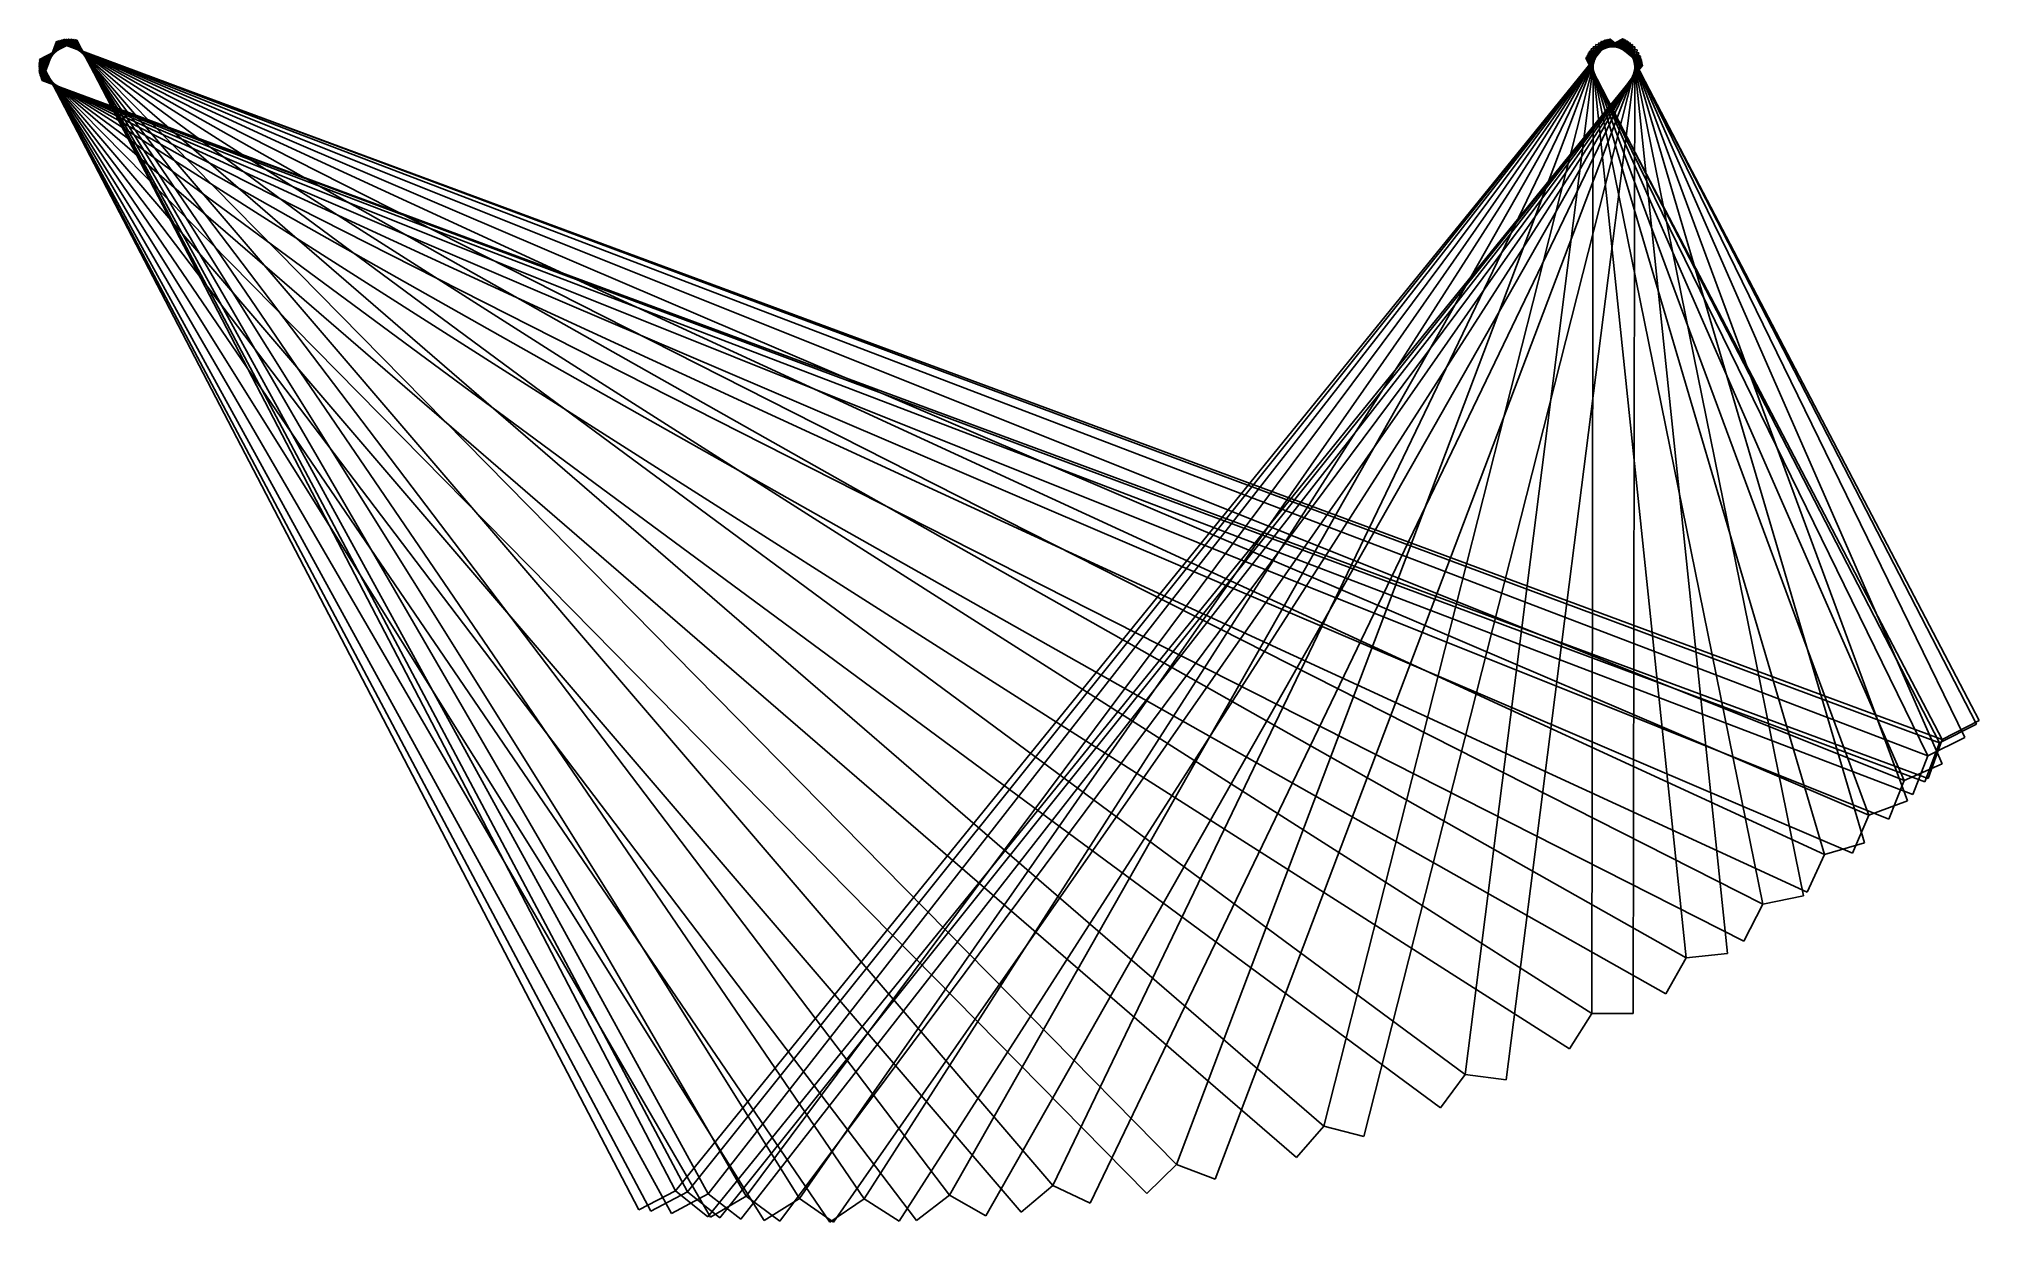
# Model space of a CAD drawing. Header units: metres. Extents: x -18 to 1151, y -695 to 17.
import ezdxf

# ---------------------------------------------------------------- set-up
doc = ezdxf.new("R2010")
doc.units = ezdxf.units.M

msp = doc.modelspace()

# ---------------------------------------------------------------- linework, layer by layer
for p, q in [((-17.9, -0.6, -1948), (-0.1, 17, -1948)), ((-17.9, -0.6, -1923), (-0.1, 17, -1923)), ((-17.9, -0.6, -1116), (-0.1, 17, -1116)), ((-17.9, -0.6, -1091), (-0.1, 17, -1091)), ((-17.9, 0.7, -1896), (1.1, 16.9, -1896)), ((-17.9, 0.7, -1871), (1.1, 16.9, -1871)), ((-17.9, 0.7, -1168), (1.1, 16.9, -1168)), ((-17.9, 0.7, -1143), (1.1, 16.9, -1143)), ((-17.8, -2, -2000), (-1.4, 16.9, -2000)), ((-17.8, -2, -1975), (-1.4, 16.9, -1975)), ((-17.8, -2, -1064), (-1.4, 16.9, -1064)), ((-17.8, -2, -1039), (-1.4, 16.9, -1039)), ((-17.8, 1.7, -1844), (2.1, 16.8, -1844)), ((-17.8, 1.7, -1819), (2.1, 16.8, -1819)), ((-17.8, 1.7, -1220), (2.1, 16.8, -1220)), ((-17.8, 1.7, -1195), (2.1, 16.8, -1195)), ((-17.7, 2.6, -1792), (2.9, 16.7, -1792)), ((-17.7, 2.6, -1767), (2.9, 16.7, -1767)), ((-17.7, 2.6, -1272), (2.9, 16.7, -1272)), ((-17.7, 2.6, -1247), (2.9, 16.7, -1247)), ((-17.6, -3.4, -1974), (-2.7, 16.8, -1974)), ((-17.6, -3.4, -1949), (-2.7, 16.8, -1949)), ((-17.6, -3.4, -1090), (-2.7, 16.8, -1090)), ((-17.6, -3.4, -1065), (-2.7, 16.8, -1065)), ((-17.6, 3.3, -1740), (3.6, 16.6, -1740)), ((-17.6, 3.3, -1715), (3.6, 16.6, -1715)), ((-17.6, 3.3, -1324), (3.6, 16.6, -1324)), ((-17.6, 3.3, -1299), (3.6, 16.6, -1299)), ((-17.5, 3.9, -1688), (4.1, 16.5, -1688)), ((-17.5, 3.9, -1663), (4.1, 16.5, -1663)), ((-17.5, 3.9, -1376), (4.1, 16.5, -1376)), ((-17.5, 3.9, -1351), (4.1, 16.5, -1351)), ((-17.4, 4.3, -1636), (4.5, 16.4, -1636)), ((-17.4, 4.3, -1611), (4.5, 16.4, -1611)), ((-17.4, 4.3, -1428), (4.5, 16.4, -1428)), ((-17.4, 4.3, -1403), (4.5, 16.4, -1403)), ((-17.4, 4.6, -1584), (4.7, 16.3, -1584)), ((-17.4, 4.6, -1559), (4.7, 16.3, -1559)), ((-17.4, 4.6, -1480), (4.7, 16.3, -1480)), ((-17.4, 4.6, -1455), (4.7, 16.3, -1455)), ((-17.3, -4.6, -1922), (-3.9, 16.5, -1922)), ((-17.3, -4.6, -1897), (-3.9, 16.5, -1897)), ((-17.3, -4.6, -1142), (-3.9, 16.5, -1142)), ((-17.3, -4.6, -1117), (-3.9, 16.5, -1117)), ((-17.3, 4.7, -1532), (4.9, 16.3, -1532)), ((-17.3, 4.7, -1507), (4.9, 16.3, -1507)), ((-17, -5.5, -1870), (-4.7, 16.3, -1870)), ((-17, -5.5, -1845), (-4.7, 16.3, -1845)), ((-17, -5.5, -1194), (-4.7, 16.3, -1194)), ((-17, -5.5, -1169), (-4.7, 16.3, -1169)), ((-16.7, -6.2, -1818), (-5.4, 16.1, -1818)), ((-16.7, -6.2, -1793), (-5.4, 16.1, -1793)), ((-16.7, -6.2, -1246), (-5.4, 16.1, -1246)), ((-16.7, -6.2, -1221), (-5.4, 16.1, -1221)), ((-16.5, -6.8, -1766), (-6, 15.9, -1766)), ((-16.5, -6.8, -1741), (-6, 15.9, -1741)), ((-16.5, -6.8, -1298), (-6, 15.9, -1298)), ((-16.5, -6.8, -1273), (-6, 15.9, -1273)), ((-16.3, -7.3, -1714), (-6.5, 15.7, -1714)), ((-16.3, -7.3, -1689), (-6.5, 15.7, -1689)), ((-16.3, -7.3, -1350), (-6.5, 15.7, -1350)), ((-16.3, -7.3, -1325), (-6.5, 15.7, -1325)), ((-16.1, -7.7, -1662), (-6.8, 15.5, -1662)), ((-16.1, -7.7, -1637), (-6.8, 15.5, -1637)), ((-16.1, -7.7, -1402), (-6.8, 15.5, -1402)), ((-16.1, -7.7, -1377), (-6.8, 15.5, -1377)), ((-16, -7.9, -1610), (-7.1, 15.4, -1610)), ((-16, -7.9, -1585), (-7.1, 15.4, -1585)), ((-16, -7.9, -1454), (-7.1, 15.4, -1454)), ((-16, -7.9, -1429), (-7.1, 15.4, -1429)), ((-15.9, -8.1, -1558), (-7.2, 15.4, -1558)), ((-15.9, -8.1, -1533), (-7.2, 15.4, -1533)), ((-15.9, -8.1, -1506), (-7.2, 15.3, -1506)), ((-15.9, -8.1, -1481), (-7.2, 15.3, -1481)), ((-7.2, 15.4, -1558), (1126.8, -406.9, -1558)), ((-7.2, 15.4, -1533), (1126.8, -406.9, -1533)), ((-7.2, 15.4, -1558), (-7.2, 15.4, -1533)), ((-7.2, 15.3, -1506), (1128.5, -404.9, -1506)), ((-7.2, 15.3, -1481), (1128.5, -404.9, -1481)), ((-7.2, 15.3, -1506), (-7.2, 15.3, -1481)), ((-7.1, 15.4, -1610), (1119.7, -414.7, -1610)), ((-7.1, 15.4, -1585), (1119.7, -414.7, -1585)), ((-7.1, 15.4, -1610), (-7.1, 15.4, -1585)), ((-7.1, 15.4, -1454), (1119.7, -414.7, -1454)), ((-7.1, 15.4, -1429), (1119.7, -414.7, -1429)), ((-7.1, 15.4, -1454), (-7.1, 15.4, -1429)), ((-6.8, 15.5, -1662), (1105.5, -429.5, -1662)), ((-6.8, 15.5, -1637), (1105.5, -429.5, -1637)), ((-6.8, 15.5, -1662), (-6.8, 15.5, -1637)), ((-6.8, 15.5, -1402), (1105.5, -429.5, -1402)), ((-6.8, 15.5, -1377), (1105.5, -429.5, -1377)), ((-6.8, 15.5, -1402), (-6.8, 15.5, -1377)), ((-6.5, 15.7, -1714), (1084.2, -450.3, -1714)), ((-6.5, 15.7, -1689), (1084.2, -450.3, -1689)), ((-6.5, 15.7, -1714), (-6.5, 15.7, -1689)), ((-6.5, 15.7, -1350), (1084.2, -450.3, -1350)), ((-6.5, 15.7, -1325), (1084.2, -450.3, -1325)), ((-6.5, 15.7, -1350), (-6.5, 15.7, -1325)), ((-6, 15.9, -1766), (1057.6, -474.1, -1766)), ((-6, 15.9, -1741), (1057.6, -474.1, -1741)), ((-6, 15.9, -1766), (-6, 15.9, -1741)), ((-6, 15.9, -1298), (1057.6, -474.1, -1298)), ((-6, 15.9, -1273), (1057.6, -474.1, -1273)), ((-6, 15.9, -1298), (-6, 15.9, -1273)), ((-5.4, 16.1, -1818), (1020.3, -504, -1818)), ((-5.4, 16.1, -1793), (1020.3, -504, -1793)), ((-5.4, 16.1, -1818), (-5.4, 16.1, -1793)), ((-5.4, 16.1, -1246), (1020.3, -504, -1246)), ((-5.4, 16.1, -1221), (1020.3, -504, -1221)), ((-5.4, 16.1, -1246), (-5.4, 16.1, -1221)), ((-4.7, 16.3, -1870), (974.2, -536.2, -1870)), ((-4.7, 16.3, -1845), (974.2, -536.2, -1845)), ((-4.7, 16.3, -1870), (-4.7, 16.3, -1845)), ((-4.7, 16.3, -1194), (974.2, -536.2, -1194)), ((-4.7, 16.3, -1169), (974.2, -536.2, -1169)), ((-4.7, 16.3, -1194), (-4.7, 16.3, -1169)), ((-3.9, 16.5, -1922), (917.4, -569.9, -1922)), ((-3.9, 16.5, -1897), (917.4, -569.9, -1897)), ((-3.9, 16.5, -1922), (-3.9, 16.5, -1897)), ((-3.9, 16.5, -1142), (917.4, -569.9, -1142)), ((-3.9, 16.5, -1117), (917.4, -569.9, -1117)), ((-3.9, 16.5, -1142), (-3.9, 16.5, -1117)), ((-2.7, 16.8, -1974), (841.1, -606.5, -1974)), ((-2.7, 16.8, -1949), (841.1, -606.5, -1949)), ((-2.7, 16.8, -1974), (-2.7, 16.8, -1949)), ((-2.7, 16.8, -1090), (841.1, -606.5, -1090)), ((-2.7, 16.8, -1065), (841.1, -606.5, -1065)), ((-2.7, 16.8, -1090), (-2.7, 16.8, -1065)), ((-1.4, 16.9, -2000), (756, -637.7, -2000)), ((-1.4, 16.9, -1975), (756, -637.7, -1975)), ((-1.4, 16.9, -2000), (-1.4, 16.9, -1975)), ((-1.4, 16.9, -1064), (756, -637.7, -1064)), ((-1.4, 16.9, -1039), (756, -637.7, -1039)), ((-1.4, 16.9, -1064), (-1.4, 16.9, -1039)), ((-0.1, 17, -1948), (667.3, -660.7, -1948)), ((-0.1, 17, -1923), (667.3, -660.7, -1923)), ((-0.1, 17, -1948), (-0.1, 17, -1923)), ((-0.1, 17, -1116), (667.3, -660.7, -1116)), ((-0.1, 17, -1091), (667.3, -660.7, -1091)), ((-0.1, 17, -1116), (-0.1, 17, -1091)), ((1.1, 16.9, -1896), (592.7, -673.3, -1896)), ((1.1, 16.9, -1871), (592.7, -673.3, -1871)), ((1.1, 16.9, -1896), (1.1, 16.9, -1871)), ((1.1, 16.9, -1168), (592.7, -673.3, -1168)), ((1.1, 16.9, -1143), (592.7, -673.3, -1143)), ((1.1, 16.9, -1168), (1.1, 16.9, -1143)), ((2.1, 16.8, -1844), (530.6, -679.3, -1844)), ((2.1, 16.8, -1819), (530.6, -679.3, -1819)), ((2.1, 16.8, -1844), (2.1, 16.8, -1819)), ((2.1, 16.8, -1220), (530.6, -679.3, -1220)), ((2.1, 16.8, -1195), (530.6, -679.3, -1195)), ((2.1, 16.8, -1220), (2.1, 16.8, -1195)), ((2.9, 16.7, -1792), (479.2, -681.4, -1792)), ((2.9, 16.7, -1767), (479.2, -681.4, -1767)), ((2.9, 16.7, -1792), (2.9, 16.7, -1767)), ((2.9, 16.7, -1272), (479.2, -681.4, -1272)), ((2.9, 16.7, -1247), (479.2, -681.4, -1247)), ((2.9, 16.7, -1272), (2.9, 16.7, -1247)), ((3.6, 16.6, -1740), (440.2, -681.2, -1740)), ((3.6, 16.6, -1715), (440.2, -681.2, -1715)), ((3.6, 16.6, -1740), (3.6, 16.6, -1715)), ((3.6, 16.6, -1324), (440.2, -681.2, -1324)), ((3.6, 16.6, -1299), (440.2, -681.2, -1299)), ((3.6, 16.6, -1324), (3.6, 16.6, -1299)), ((4.1, 16.5, -1688), (408.2, -679.9, -1688)), ((4.1, 16.5, -1663), (408.2, -679.9, -1663)), ((4.1, 16.5, -1688), (4.1, 16.5, -1663)), ((4.1, 16.5, -1376), (408.2, -679.9, -1376)), ((4.1, 16.5, -1351), (408.2, -679.9, -1351)), ((4.1, 16.5, -1376), (4.1, 16.5, -1351)), ((4.5, 16.4, -1636), (385.2, -678.3, -1636)), ((4.5, 16.4, -1611), (385.2, -678.3, -1611)), ((4.5, 16.4, -1636), (4.5, 16.4, -1611)), ((4.5, 16.4, -1428), (385.2, -678.3, -1428)), ((4.5, 16.4, -1403), (385.2, -678.3, -1403)), ((4.5, 16.4, -1428), (4.5, 16.4, -1403)), ((4.7, 16.3, -1584), (372.7, -677.2, -1584)), ((4.7, 16.3, -1559), (372.7, -677.2, -1559)), ((4.7, 16.3, -1584), (4.7, 16.3, -1559)), ((4.7, 16.3, -1480), (372.7, -677.2, -1480)), ((4.7, 16.3, -1455), (372.7, -677.2, -1455)), ((4.7, 16.3, -1480), (4.7, 16.3, -1455)), ((4.9, 16.3, -1532), (365.6, -676.5, -1532)), ((4.9, 16.3, -1507), (365.6, -676.5, -1507)), ((4.9, 16.3, -1532), (4.9, 16.3, -1507)), ((928.5, 16.9, -1532), (365.6, -676.5, -1532)), ((928.5, 16.9, -1507), (365.6, -676.5, -1507)), ((928.4, 16.9, -1584), (372.7, -677.2, -1584)), ((928.4, 16.9, -1559), (372.7, -677.2, -1559)), ((928.4, 16.9, -1480), (372.7, -677.2, -1480)), ((928.4, 16.9, -1455), (372.7, -677.2, -1455)), ((928.2, 16.9, -1636), (385.2, -678.3, -1636)), ((928.2, 16.9, -1611), (385.2, -678.3, -1611)), ((928.2, 16.9, -1428), (385.2, -678.3, -1428)), ((928.2, 16.9, -1403), (385.2, -678.3, -1403)), ((927.8, 16.8, -1688), (408.2, -679.9, -1688)), ((927.8, 16.8, -1663), (408.2, -679.9, -1663)), ((927.8, 16.8, -1376), (408.2, -679.9, -1376)), ((927.8, 16.8, -1351), (408.2, -679.9, -1351)), ((927.3, 16.7, -1740), (440.2, -681.2, -1740)), ((927.3, 16.7, -1715), (440.2, -681.2, -1715)), ((927.3, 16.7, -1324), (440.2, -681.2, -1324)), ((927.3, 16.7, -1299), (440.2, -681.2, -1299)), ((926.6, 16.6, -1792), (479.2, -681.4, -1792)), ((926.6, 16.6, -1767), (479.2, -681.4, -1767)), ((926.6, 16.6, -1272), (479.2, -681.4, -1272)), ((926.6, 16.6, -1247), (479.2, -681.4, -1247)), ((925.7, 16.4, -1844), (530.6, -679.3, -1844)), ((925.7, 16.4, -1819), (530.6, -679.3, -1819)), ((925.7, 16.4, -1220), (530.6, -679.3, -1220)), ((925.7, 16.4, -1195), (530.6, -679.3, -1195)), ((924.6, 16.1, -1896), (592.7, -673.3, -1896)), ((924.6, 16.1, -1871), (592.7, -673.3, -1871)), ((924.6, 16.1, -1168), (592.7, -673.3, -1168)), ((924.6, 16.1, -1143), (592.7, -673.3, -1143)), ((923.3, 15.6, -1948), (667.3, -660.7, -1948)), ((923.3, 15.6, -1923), (667.3, -660.7, -1923)), ((923.3, 15.6, -1116), (667.3, -660.7, -1116)), ((923.3, 15.6, -1091), (667.3, -660.7, -1091)), ((921.6, 14.7, -2000), (756, -637.7, -2000)), ((921.6, 14.7, -1975), (756, -637.7, -1975)), ((921.6, 14.7, -1064), (756, -637.7, -1064)), ((921.6, 14.7, -1039), (756, -637.7, -1039)), ((919.9, 13.6, -1974), (841.1, -606.5, -1974)), ((919.9, 13.6, -1949), (841.1, -606.5, -1949)), ((919.9, 13.6, -1090), (841.1, -606.5, -1090)), ((919.9, 13.6, -1065), (841.1, -606.5, -1065)), ((936.1, 17.1, -1506), (913.9, 5.5, -1506)), ((936.1, 17.1, -1481), (913.9, 5.5, -1481)), ((936.2, 17, -1558), (914, 5.6, -1558)), ((936.2, 17, -1533), (914, 5.6, -1533)), ((936.6, 16.9, -1610), (914.1, 5.9, -1610)), ((936.6, 16.9, -1585), (914.1, 5.9, -1585)), ((936.6, 16.9, -1454), (914.1, 5.9, -1454)), ((936.6, 16.9, -1429), (914.1, 5.9, -1429)), ((937.3, 16.6, -1662), (914.4, 6.6, -1662)), ((937.3, 16.6, -1637), (914.4, 6.6, -1637)), ((937.3, 16.6, -1402), (914.4, 6.6, -1402)), ((937.3, 16.6, -1377), (914.4, 6.6, -1377)), ((938.2, 16.1, -1714), (914.8, 7.5, -1714)), ((938.2, 16.1, -1689), (914.8, 7.5, -1689)), ((938.2, 16.1, -1350), (914.8, 7.5, -1350)), ((938.2, 16.1, -1325), (914.8, 7.5, -1325)), ((939.3, 15.5, -1766), (915.3, 8.5, -1766)), ((939.3, 15.5, -1741), (915.3, 8.5, -1741)), ((939.3, 15.5, -1298), (915.3, 8.5, -1298)), ((939.3, 15.5, -1273), (915.3, 8.5, -1273)), ((940.6, 14.7, -1818), (916.1, 9.7, -1818)), ((940.6, 14.7, -1793), (916.1, 9.7, -1793)), ((940.6, 14.7, -1246), (916.1, 9.7, -1246)), ((940.6, 14.7, -1221), (916.1, 9.7, -1221)), ((941.9, 13.6, -1870), (917.1, 11, -1870)), ((941.9, 13.6, -1845), (917.1, 11, -1845)), ((941.9, 13.6, -1194), (917.1, 11, -1194)), ((941.9, 13.6, -1169), (917.1, 11, -1169)), ((918.3, 12.3, -1922), (917.4, -569.9, -1922)), ((918.3, 12.3, -1897), (917.4, -569.9, -1897)), ((918.3, 12.3, -1142), (917.4, -569.9, -1142)), ((918.3, 12.3, -1117), (917.4, -569.9, -1117)), ((943.3, 12.2, -1922), (918.3, 12.3, -1922)), ((943.3, 12.2, -1897), (918.3, 12.3, -1897)), ((918.3, 12.3, -1922), (918.3, 12.3, -1897)), ((943.3, 12.2, -1142), (918.3, 12.3, -1142)), ((943.3, 12.2, -1117), (918.3, 12.3, -1117)), ((918.3, 12.3, -1142), (918.3, 12.3, -1117)), ((944.7, 10.5, -1974), (919.9, 13.6, -1974)), ((944.7, 10.5, -1949), (919.9, 13.6, -1949)), ((919.9, 13.6, -1974), (919.9, 13.6, -1949)), ((944.7, 10.5, -1090), (919.9, 13.6, -1090)), ((944.7, 10.5, -1065), (919.9, 13.6, -1065)), ((919.9, 13.6, -1090), (919.9, 13.6, -1065)), ((945.8, 8.6, -2000), (921.6, 14.7, -2000)), ((945.8, 8.6, -1975), (921.6, 14.7, -1975)), ((921.6, 14.7, -2000), (921.6, 14.7, -1975)), ((945.8, 8.6, -1064), (921.6, 14.7, -1064)), ((945.8, 8.6, -1039), (921.6, 14.7, -1039)), ((921.6, 14.7, -1064), (921.6, 14.7, -1039)), ((946.7, 6.7, -1948), (923.3, 15.6, -1948)), ((946.7, 6.7, -1923), (923.3, 15.6, -1923)), ((923.3, 15.6, -1948), (923.3, 15.6, -1923)), ((946.7, 6.7, -1116), (923.3, 15.6, -1116)), ((946.7, 6.7, -1091), (923.3, 15.6, -1091)), ((923.3, 15.6, -1116), (923.3, 15.6, -1091)), ((947.2, 5.3, -1896), (924.6, 16.1, -1896)), ((947.2, 5.3, -1871), (924.6, 16.1, -1871)), ((924.6, 16.1, -1896), (924.6, 16.1, -1871)), ((947.2, 5.3, -1168), (924.6, 16.1, -1168)), ((947.2, 5.3, -1143), (924.6, 16.1, -1143)), ((924.6, 16.1, -1168), (924.6, 16.1, -1143)), ((947.5, 4.1, -1844), (925.7, 16.4, -1844)), ((947.5, 4.1, -1819), (925.7, 16.4, -1819)), ((925.7, 16.4, -1844), (925.7, 16.4, -1819)), ((947.5, 4.1, -1220), (925.7, 16.4, -1220)), ((947.5, 4.1, -1195), (925.7, 16.4, -1195)), ((925.7, 16.4, -1220), (925.7, 16.4, -1195)), ((947.7, 3.1, -1792), (926.6, 16.6, -1792)), ((947.7, 3.1, -1767), (926.6, 16.6, -1767)), ((926.6, 16.6, -1792), (926.6, 16.6, -1767)), ((947.7, 3.1, -1272), (926.6, 16.6, -1272)), ((947.7, 3.1, -1247), (926.6, 16.6, -1247)), ((926.6, 16.6, -1272), (926.6, 16.6, -1247)), ((947.8, 2.4, -1740), (927.3, 16.7, -1740)), ((947.8, 2.4, -1715), (927.3, 16.7, -1715)), ((927.3, 16.7, -1740), (927.3, 16.7, -1715)), ((947.8, 2.4, -1324), (927.3, 16.7, -1324)), ((947.8, 2.4, -1299), (927.3, 16.7, -1299)), ((927.3, 16.7, -1324), (927.3, 16.7, -1299)), ((947.8, 1.9, -1688), (927.8, 16.8, -1688)), ((947.8, 1.9, -1663), (927.8, 16.8, -1663)), ((927.8, 16.8, -1688), (927.8, 16.8, -1663)), ((947.8, 1.9, -1376), (927.8, 16.8, -1376)), ((947.8, 1.9, -1351), (927.8, 16.8, -1351)), ((927.8, 16.8, -1376), (927.8, 16.8, -1351)), ((947.9, 1.5, -1636), (928.2, 16.9, -1636)), ((947.9, 1.5, -1611), (928.2, 16.9, -1611)), ((928.2, 16.9, -1636), (928.2, 16.9, -1611)), ((947.9, 1.5, -1428), (928.2, 16.9, -1428)), ((947.9, 1.5, -1403), (928.2, 16.9, -1403)), ((928.2, 16.9, -1428), (928.2, 16.9, -1403)), ((947.9, 1.3, -1584), (928.4, 16.9, -1584)), ((947.9, 1.3, -1559), (928.4, 16.9, -1559)), ((928.4, 16.9, -1584), (928.4, 16.9, -1559)), ((947.9, 1.3, -1480), (928.4, 16.9, -1480)), ((947.9, 1.3, -1455), (928.4, 16.9, -1455)), ((928.4, 16.9, -1480), (928.4, 16.9, -1455)), ((947.9, 1.1, -1532), (928.5, 16.9, -1532)), ((947.9, 1.1, -1507), (928.5, 16.9, -1507)), ((928.5, 16.9, -1532), (928.5, 16.9, -1507)), ((1150.7, -393.4, -1506), (936.1, 17.1, -1506)), ((1150.7, -393.4, -1481), (936.1, 17.1, -1481)), ((936.1, 17.1, -1506), (936.1, 17.1, -1481)), ((1149, -395.5, -1558), (936.2, 17, -1558)), ((1149, -395.5, -1533), (936.2, 17, -1533)), ((936.2, 17, -1558), (936.2, 17, -1533)), ((1142.1, -403.7, -1610), (936.6, 16.9, -1610)), ((1142.1, -403.7, -1585), (936.6, 16.9, -1585)), ((936.6, 16.9, -1610), (936.6, 16.9, -1585)), ((1142.1, -403.7, -1454), (936.6, 16.9, -1454)), ((1142.1, -403.7, -1429), (936.6, 16.9, -1429)), ((936.6, 16.9, -1454), (936.6, 16.9, -1429)), ((1128.4, -419.5, -1662), (937.3, 16.6, -1662)), ((1128.4, -419.5, -1637), (937.3, 16.6, -1637)), ((937.3, 16.6, -1662), (937.3, 16.6, -1637)), ((1128.4, -419.5, -1402), (937.3, 16.6, -1402)), ((1128.4, -419.5, -1377), (937.3, 16.6, -1377)), ((937.3, 16.6, -1402), (937.3, 16.6, -1377)), ((1107.6, -441.7, -1714), (938.2, 16.1, -1714)), ((1107.6, -441.7, -1689), (938.2, 16.1, -1689)), ((938.2, 16.1, -1714), (938.2, 16.1, -1689)), ((1107.6, -441.7, -1350), (938.2, 16.1, -1350)), ((1107.6, -441.7, -1325), (938.2, 16.1, -1325)), ((938.2, 16.1, -1350), (938.2, 16.1, -1325)), ((1081.6, -467.1, -1766), (939.3, 15.5, -1766)), ((1081.6, -467.1, -1741), (939.3, 15.5, -1741)), ((939.3, 15.5, -1766), (939.3, 15.5, -1741)), ((1081.6, -467.1, -1298), (939.3, 15.5, -1298)), ((1081.6, -467.1, -1273), (939.3, 15.5, -1273)), ((939.3, 15.5, -1298), (939.3, 15.5, -1273)), ((1044.8, -499, -1818), (940.6, 14.7, -1818)), ((1044.8, -499, -1793), (940.6, 14.7, -1793)), ((940.6, 14.7, -1818), (940.6, 14.7, -1793)), ((1044.8, -499, -1246), (940.6, 14.7, -1246)), ((1044.8, -499, -1221), (940.6, 14.7, -1221)), ((940.6, 14.7, -1246), (940.6, 14.7, -1221)), ((999.1, -533.6, -1870), (941.9, 13.6, -1870)), ((999.1, -533.6, -1845), (941.9, 13.6, -1845)), ((941.9, 13.6, -1870), (941.9, 13.6, -1845)), ((999.1, -533.6, -1194), (941.9, 13.6, -1194)), ((999.1, -533.6, -1169), (941.9, 13.6, -1169)), ((941.9, 13.6, -1194), (941.9, 13.6, -1169)), ((942.4, -569.9, -1922), (943.3, 12.2, -1922)), ((942.4, -569.9, -1897), (943.3, 12.2, -1897)), ((942.4, -569.9, -1142), (943.3, 12.2, -1142)), ((942.4, -569.9, -1117), (943.3, 12.2, -1117)), ((943.3, 12.2, -1922), (943.3, 12.2, -1897)), ((943.3, 12.2, -1142), (943.3, 12.2, -1117)), ((573.8, -689.5, -1896), (-17.9, 0.7, -1896)), ((573.8, -689.5, -1871), (-17.9, 0.7, -1871)), ((-17.9, 0.7, -1896), (-17.9, 0.7, -1871)), ((573.8, -689.5, -1168), (-17.9, 0.7, -1168)), ((573.8, -689.5, -1143), (-17.9, 0.7, -1143)), ((-17.9, 0.7, -1168), (-17.9, 0.7, -1143)), ((510.7, -694.4, -1844), (-17.8, 1.7, -1844)), ((510.7, -694.4, -1819), (-17.8, 1.7, -1819)), ((-17.8, 1.7, -1844), (-17.8, 1.7, -1819)), ((510.7, -694.4, -1220), (-17.8, 1.7, -1220)), ((510.7, -694.4, -1195), (-17.8, 1.7, -1195)), ((-17.8, 1.7, -1220), (-17.8, 1.7, -1195)), ((458.5, -695.5, -1792), (-17.7, 2.6, -1792)), ((458.5, -695.5, -1767), (-17.7, 2.6, -1767)), ((-17.7, 2.6, -1792), (-17.7, 2.6, -1767)), ((458.5, -695.5, -1272), (-17.7, 2.6, -1272)), ((458.5, -695.5, -1247), (-17.7, 2.6, -1247)), ((-17.7, 2.6, -1272), (-17.7, 2.6, -1247)), ((419, -694.4, -1740), (-17.6, 3.3, -1740)), ((419, -694.4, -1715), (-17.6, 3.3, -1715)), ((-17.6, 3.3, -1740), (-17.6, 3.3, -1715)), ((419, -694.4, -1324), (-17.6, 3.3, -1324)), ((419, -694.4, -1299), (-17.6, 3.3, -1299)), ((-17.6, 3.3, -1324), (-17.6, 3.3, -1299)), ((386.6, -692.4, -1688), (-17.5, 3.9, -1688)), ((386.6, -692.4, -1663), (-17.5, 3.9, -1663)), ((-17.5, 3.9, -1688), (-17.5, 3.9, -1663)), ((386.6, -692.4, -1376), (-17.5, 3.9, -1376)), ((386.6, -692.4, -1351), (-17.5, 3.9, -1351)), ((-17.5, 3.9, -1376), (-17.5, 3.9, -1351)), ((350.7, -688.9, -1584), (-17.4, 4.6, -1584)), ((350.7, -688.9, -1559), (-17.4, 4.6, -1559)), ((-17.4, 4.6, -1584), (-17.4, 4.6, -1559)), ((350.7, -688.9, -1480), (-17.4, 4.6, -1480)), ((350.7, -688.9, -1455), (-17.4, 4.6, -1455)), ((-17.4, 4.6, -1480), (-17.4, 4.6, -1455)), ((363.2, -690.3, -1636), (-17.4, 4.3, -1636)), ((363.2, -690.3, -1611), (-17.4, 4.3, -1611)), ((-17.4, 4.3, -1636), (-17.4, 4.3, -1611)), ((363.2, -690.3, -1428), (-17.4, 4.3, -1428)), ((363.2, -690.3, -1403), (-17.4, 4.3, -1403)), ((-17.4, 4.3, -1428), (-17.4, 4.3, -1403)), ((343.5, -688.1, -1532), (-17.3, 4.7, -1532)), ((343.5, -688.1, -1507), (-17.3, 4.7, -1507)), ((-17.3, 4.7, -1532), (-17.3, 4.7, -1507)), ((385.1, -692.3, -1532), (947.9, 1.1, -1532)), ((385.1, -692.3, -1507), (947.9, 1.1, -1507)), ((392.3, -692.8, -1584), (947.9, 1.3, -1584)), ((392.3, -692.8, -1559), (947.9, 1.3, -1559)), ((392.3, -692.8, -1480), (947.9, 1.3, -1480)), ((392.3, -692.8, -1455), (947.9, 1.3, -1455)), ((404.9, -693.7, -1636), (947.9, 1.5, -1636)), ((404.9, -693.7, -1611), (947.9, 1.5, -1611)), ((404.9, -693.7, -1428), (947.9, 1.5, -1428)), ((404.9, -693.7, -1403), (947.9, 1.5, -1403)), ((428.3, -694.8, -1688), (947.8, 1.9, -1688)), ((428.3, -694.8, -1663), (947.8, 1.9, -1663)), ((428.3, -694.8, -1376), (947.8, 1.9, -1376)), ((428.3, -694.8, -1351), (947.8, 1.9, -1351)), ((460.7, -695.5, -1740), (947.8, 2.4, -1740)), ((460.7, -695.5, -1715), (947.8, 2.4, -1715)), ((460.7, -695.5, -1324), (947.8, 2.4, -1324)), ((460.7, -695.5, -1299), (947.8, 2.4, -1299)), ((500.2, -694.9, -1792), (947.7, 3.1, -1792)), ((500.2, -694.9, -1767), (947.7, 3.1, -1767)), ((500.2, -694.9, -1272), (947.7, 3.1, -1272)), ((500.2, -694.9, -1247), (947.7, 3.1, -1247)), ((552.4, -691.7, -1844), (947.5, 4.1, -1844)), ((552.4, -691.7, -1819), (947.5, 4.1, -1819)), ((552.4, -691.7, -1220), (947.5, 4.1, -1220)), ((552.4, -691.7, -1195), (947.5, 4.1, -1195)), ((615.3, -684.1, -1896), (947.2, 5.3, -1896)), ((615.3, -684.1, -1871), (947.2, 5.3, -1871)), ((615.3, -684.1, -1168), (947.2, 5.3, -1168)), ((615.3, -684.1, -1143), (947.2, 5.3, -1143)), ((690.6, -669.5, -1948), (946.7, 6.7, -1948)), ((690.6, -669.5, -1923), (946.7, 6.7, -1923)), ((690.6, -669.5, -1116), (946.7, 6.7, -1116)), ((690.6, -669.5, -1091), (946.7, 6.7, -1091)), ((780.2, -643.8, -2000), (945.8, 8.6, -2000)), ((780.2, -643.8, -1975), (945.8, 8.6, -1975)), ((780.2, -643.8, -1064), (945.8, 8.6, -1064)), ((780.2, -643.8, -1039), (945.8, 8.6, -1039)), ((865.9, -609.7, -1974), (944.7, 10.5, -1974)), ((865.9, -609.7, -1949), (944.7, 10.5, -1949)), ((865.9, -609.7, -1090), (944.7, 10.5, -1090)), ((865.9, -609.7, -1065), (944.7, 10.5, -1065)), ((913.9, 5.5, -1506), (1128.5, -404.9, -1506)), ((913.9, 5.5, -1481), (1128.5, -404.9, -1481)), ((913.9, 5.5, -1506), (913.9, 5.5, -1481)), ((914, 5.6, -1558), (1126.8, -406.9, -1558)), ((914, 5.6, -1533), (1126.8, -406.9, -1533)), ((914, 5.6, -1558), (914, 5.6, -1533)), ((914.1, 5.9, -1610), (1119.7, -414.7, -1610)), ((914.1, 5.9, -1585), (1119.7, -414.7, -1585)), ((914.1, 5.9, -1610), (914.1, 5.9, -1585)), ((914.1, 5.9, -1454), (1119.7, -414.7, -1454)), ((914.1, 5.9, -1429), (1119.7, -414.7, -1429)), ((914.1, 5.9, -1454), (914.1, 5.9, -1429)), ((914.4, 6.6, -1662), (1105.5, -429.5, -1662)), ((914.4, 6.6, -1637), (1105.5, -429.5, -1637)), ((914.4, 6.6, -1662), (914.4, 6.6, -1637)), ((914.4, 6.6, -1402), (1105.5, -429.5, -1402)), ((914.4, 6.6, -1377), (1105.5, -429.5, -1377)), ((914.4, 6.6, -1402), (914.4, 6.6, -1377)), ((914.8, 7.5, -1714), (1084.2, -450.3, -1714)), ((914.8, 7.5, -1689), (1084.2, -450.3, -1689)), ((914.8, 7.5, -1714), (914.8, 7.5, -1689)), ((914.8, 7.5, -1350), (1084.2, -450.3, -1350)), ((914.8, 7.5, -1325), (1084.2, -450.3, -1325)), ((914.8, 7.5, -1350), (914.8, 7.5, -1325)), ((915.3, 8.5, -1766), (1057.6, -474.1, -1766)), ((915.3, 8.5, -1741), (1057.6, -474.1, -1741)), ((915.3, 8.5, -1766), (915.3, 8.5, -1741)), ((915.3, 8.5, -1298), (1057.6, -474.1, -1298)), ((915.3, 8.5, -1273), (1057.6, -474.1, -1273)), ((915.3, 8.5, -1298), (915.3, 8.5, -1273)), ((916.1, 9.7, -1818), (1020.3, -504, -1818)), ((916.1, 9.7, -1793), (1020.3, -504, -1793)), ((916.1, 9.7, -1818), (916.1, 9.7, -1793)), ((916.1, 9.7, -1246), (1020.3, -504, -1246)), ((916.1, 9.7, -1221), (1020.3, -504, -1221)), ((916.1, 9.7, -1246), (916.1, 9.7, -1221)), ((917.1, 11, -1870), (974.2, -536.2, -1870)), ((917.1, 11, -1845), (974.2, -536.2, -1845)), ((917.1, 11, -1870), (917.1, 11, -1845)), ((917.1, 11, -1194), (974.2, -536.2, -1194)), ((917.1, 11, -1169), (974.2, -536.2, -1169)), ((917.1, 11, -1194), (917.1, 11, -1169)), ((944.7, 10.5, -1974), (944.7, 10.5, -1949)), ((944.7, 10.5, -1090), (944.7, 10.5, -1065)), ((945.8, 8.6, -2000), (945.8, 8.6, -1975)), ((945.8, 8.6, -1064), (945.8, 8.6, -1039)), ((946.7, 6.7, -1948), (946.7, 6.7, -1923)), ((946.7, 6.7, -1116), (946.7, 6.7, -1091)), ((947.2, 5.3, -1896), (947.2, 5.3, -1871)), ((947.2, 5.3, -1168), (947.2, 5.3, -1143)), ((947.5, 4.1, -1844), (947.5, 4.1, -1819)), ((947.5, 4.1, -1220), (947.5, 4.1, -1195)), ((947.7, 3.1, -1792), (947.7, 3.1, -1767)), ((947.7, 3.1, -1272), (947.7, 3.1, -1247)), ((947.8, 2.4, -1740), (947.8, 2.4, -1715)), ((947.8, 2.4, -1324), (947.8, 2.4, -1299)), ((947.8, 1.9, -1688), (947.8, 1.9, -1663)), ((947.8, 1.9, -1376), (947.8, 1.9, -1351)), ((947.9, 1.5, -1636), (947.9, 1.5, -1611)), ((947.9, 1.5, -1428), (947.9, 1.5, -1403)), ((947.9, 1.3, -1584), (947.9, 1.3, -1559)), ((947.9, 1.3, -1480), (947.9, 1.3, -1455)), ((947.9, 1.1, -1532), (947.9, 1.1, -1507)), ((649.4, -678.2, -1948), (-17.9, -0.6, -1948)), ((649.4, -678.2, -1923), (-17.9, -0.6, -1923)), ((-17.9, -0.6, -1948), (-17.9, -0.6, -1923)), ((649.4, -678.2, -1116), (-17.9, -0.6, -1116)), ((649.4, -678.2, -1091), (-17.9, -0.6, -1091)), ((-17.9, -0.6, -1116), (-17.9, -0.6, -1091)), ((739.6, -656.6, -2000), (-17.8, -2, -2000)), ((739.6, -656.6, -1975), (-17.8, -2, -1975)), ((-17.8, -2, -2000), (-17.8, -2, -1975)), ((739.6, -656.6, -1064), (-17.8, -2, -1064)), ((739.6, -656.6, -1039), (-17.8, -2, -1039)), ((-17.8, -2, -1064), (-17.8, -2, -1039)), ((826.3, -626.6, -1974), (-17.6, -3.4, -1974)), ((826.3, -626.6, -1949), (-17.6, -3.4, -1949)), ((-17.6, -3.4, -1974), (-17.6, -3.4, -1949)), ((826.3, -626.6, -1090), (-17.6, -3.4, -1090)), ((826.3, -626.6, -1065), (-17.6, -3.4, -1065)), ((-17.6, -3.4, -1090), (-17.6, -3.4, -1065)), ((904, -591, -1922), (-17.3, -4.6, -1922)), ((904, -591, -1897), (-17.3, -4.6, -1897)), ((-17.3, -4.6, -1922), (-17.3, -4.6, -1897)), ((904, -591, -1142), (-17.3, -4.6, -1142)), ((904, -591, -1117), (-17.3, -4.6, -1117)), ((-17.3, -4.6, -1142), (-17.3, -4.6, -1117)), ((961.9, -558, -1870), (-17, -5.5, -1870)), ((961.9, -558, -1845), (-17, -5.5, -1845)), ((-17, -5.5, -1870), (-17, -5.5, -1845)), ((961.9, -558, -1194), (-17, -5.5, -1194)), ((961.9, -558, -1169), (-17, -5.5, -1169)), ((-17, -5.5, -1194), (-17, -5.5, -1169)), ((1009, -526.3, -1818), (-16.7, -6.2, -1818)), ((1009, -526.3, -1793), (-16.7, -6.2, -1793)), ((-16.7, -6.2, -1818), (-16.7, -6.2, -1793)), ((1009, -526.3, -1246), (-16.7, -6.2, -1246)), ((1009, -526.3, -1221), (-16.7, -6.2, -1221)), ((-16.7, -6.2, -1246), (-16.7, -6.2, -1221)), ((1047.1, -496.8, -1766), (-16.5, -6.8, -1766)), ((1047.1, -496.8, -1741), (-16.5, -6.8, -1741)), ((-16.5, -6.8, -1766), (-16.5, -6.8, -1741)), ((1047.1, -496.8, -1298), (-16.5, -6.8, -1298)), ((1047.1, -496.8, -1273), (-16.5, -6.8, -1273)), ((-16.5, -6.8, -1298), (-16.5, -6.8, -1273)), ((1074.4, -473.3, -1714), (-16.3, -7.3, -1714)), ((1074.4, -473.3, -1689), (-16.3, -7.3, -1689)), ((-16.3, -7.3, -1714), (-16.3, -7.3, -1689)), ((1074.4, -473.3, -1350), (-16.3, -7.3, -1350)), ((1074.4, -473.3, -1325), (-16.3, -7.3, -1325)), ((-16.3, -7.3, -1350), (-16.3, -7.3, -1325)), ((1096.2, -452.7, -1662), (-16.1, -7.7, -1662)), ((1096.2, -452.7, -1637), (-16.1, -7.7, -1637)), ((-16.1, -7.7, -1662), (-16.1, -7.7, -1637)), ((1096.2, -452.7, -1402), (-16.1, -7.7, -1402)), ((1096.2, -452.7, -1377), (-16.1, -7.7, -1377)), ((-16.1, -7.7, -1402), (-16.1, -7.7, -1377)), ((1110.8, -438, -1610), (-16, -7.9, -1610)), ((1110.8, -438, -1585), (-16, -7.9, -1585)), ((-16, -7.9, -1610), (-16, -7.9, -1585)), ((1110.8, -438, -1454), (-16, -7.9, -1454)), ((1110.8, -438, -1429), (-16, -7.9, -1429)), ((-16, -7.9, -1454), (-16, -7.9, -1429)), ((1118, -430.3, -1558), (-15.9, -8.1, -1558)), ((1118, -430.3, -1533), (-15.9, -8.1, -1533)), ((-15.9, -8.1, -1558), (-15.9, -8.1, -1533)), ((1119.9, -428.4, -1506), (-15.9, -8.1, -1506)), ((1119.9, -428.4, -1481), (-15.9, -8.1, -1481)), ((-15.9, -8.1, -1506), (-15.9, -8.1, -1481)), ((1126.8, -406.9, -1558), (1149, -395.5, -1558)), ((1126.8, -406.9, -1533), (1149, -395.5, -1533)), ((1128.5, -404.9, -1506), (1150.7, -393.4, -1506)), ((1128.5, -404.9, -1481), (1150.7, -393.4, -1481)), ((1149, -395.5, -1558), (1149, -395.5, -1533)), ((1150.7, -393.4, -1506), (1150.7, -393.4, -1481)), ((1126.8, -406.9, -1558), (1118, -430.3, -1558)), ((1126.8, -406.9, -1533), (1118, -430.3, -1533)), ((1119.7, -414.7, -1610), (1142.1, -403.7, -1610)), ((1119.7, -414.7, -1585), (1142.1, -403.7, -1585)), ((1119.7, -414.7, -1454), (1142.1, -403.7, -1454)), ((1119.7, -414.7, -1429), (1142.1, -403.7, -1429)), ((1128.5, -404.9, -1506), (1119.9, -428.4, -1506)), ((1128.5, -404.9, -1481), (1119.9, -428.4, -1481)), ((1126.8, -406.9, -1558), (1126.8, -406.9, -1533)), ((1126.8, -406.9, -1558), (1126.8, -406.9, -1533)), ((1128.5, -404.9, -1506), (1128.5, -404.9, -1481)), ((1128.5, -404.9, -1506), (1128.5, -404.9, -1481)), ((1142.1, -403.7, -1610), (1142.1, -403.7, -1585)), ((1142.1, -403.7, -1454), (1142.1, -403.7, -1429)), ((1105.5, -429.5, -1662), (1128.4, -419.5, -1662)), ((1105.5, -429.5, -1637), (1128.4, -419.5, -1637)), ((1105.5, -429.5, -1402), (1128.4, -419.5, -1402)), ((1105.5, -429.5, -1377), (1128.4, -419.5, -1377)), ((1119.7, -414.7, -1610), (1110.8, -438, -1610)), ((1119.7, -414.7, -1585), (1110.8, -438, -1585)), ((1119.7, -414.7, -1454), (1110.8, -438, -1454)), ((1119.7, -414.7, -1429), (1110.8, -438, -1429)), ((1119.7, -414.7, -1610), (1119.7, -414.7, -1585)), ((1119.7, -414.7, -1610), (1119.7, -414.7, -1585)), ((1119.7, -414.7, -1454), (1119.7, -414.7, -1429)), ((1119.7, -414.7, -1454), (1119.7, -414.7, -1429)), ((1128.4, -419.5, -1662), (1128.4, -419.5, -1637)), ((1128.4, -419.5, -1402), (1128.4, -419.5, -1377)), ((1105.5, -429.5, -1662), (1096.2, -452.7, -1662)), ((1105.5, -429.5, -1637), (1096.2, -452.7, -1637)), ((1105.5, -429.5, -1402), (1096.2, -452.7, -1402)), ((1105.5, -429.5, -1377), (1096.2, -452.7, -1377)), ((1105.5, -429.5, -1662), (1105.5, -429.5, -1637)), ((1105.5, -429.5, -1662), (1105.5, -429.5, -1637)), ((1105.5, -429.5, -1402), (1105.5, -429.5, -1377)), ((1105.5, -429.5, -1402), (1105.5, -429.5, -1377)), ((1118, -430.3, -1558), (1118, -430.3, -1533)), ((1119.9, -428.4, -1506), (1119.9, -428.4, -1481)), ((1084.2, -450.3, -1714), (1107.6, -441.7, -1714)), ((1084.2, -450.3, -1689), (1107.6, -441.7, -1689)), ((1084.2, -450.3, -1350), (1107.6, -441.7, -1350)), ((1084.2, -450.3, -1325), (1107.6, -441.7, -1325)), ((1107.6, -441.7, -1714), (1107.6, -441.7, -1689)), ((1107.6, -441.7, -1350), (1107.6, -441.7, -1325)), ((1110.8, -438, -1610), (1110.8, -438, -1585)), ((1110.8, -438, -1454), (1110.8, -438, -1429)), ((1084.2, -450.3, -1714), (1074.4, -473.3, -1714)), ((1084.2, -450.3, -1689), (1074.4, -473.3, -1689)), ((1084.2, -450.3, -1350), (1074.4, -473.3, -1350)), ((1084.2, -450.3, -1325), (1074.4, -473.3, -1325)), ((1084.2, -450.3, -1714), (1084.2, -450.3, -1689)), ((1084.2, -450.3, -1714), (1084.2, -450.3, -1689)), ((1084.2, -450.3, -1350), (1084.2, -450.3, -1325)), ((1084.2, -450.3, -1350), (1084.2, -450.3, -1325)), ((1096.2, -452.7, -1662), (1096.2, -452.7, -1637)), ((1096.2, -452.7, -1402), (1096.2, -452.7, -1377)), ((1057.6, -474.1, -1766), (1081.6, -467.1, -1766)), ((1057.6, -474.1, -1741), (1081.6, -467.1, -1741)), ((1057.6, -474.1, -1298), (1081.6, -467.1, -1298)), ((1057.6, -474.1, -1273), (1081.6, -467.1, -1273)), ((1081.6, -467.1, -1766), (1081.6, -467.1, -1741)), ((1081.6, -467.1, -1298), (1081.6, -467.1, -1273)), ((1057.6, -474.1, -1766), (1047.1, -496.8, -1766)), ((1057.6, -474.1, -1741), (1047.1, -496.8, -1741)), ((1057.6, -474.1, -1298), (1047.1, -496.8, -1298)), ((1057.6, -474.1, -1273), (1047.1, -496.8, -1273)), ((1057.6, -474.1, -1766), (1057.6, -474.1, -1741)), ((1057.6, -474.1, -1766), (1057.6, -474.1, -1741)), ((1057.6, -474.1, -1298), (1057.6, -474.1, -1273)), ((1057.6, -474.1, -1298), (1057.6, -474.1, -1273)), ((1074.4, -473.3, -1714), (1074.4, -473.3, -1689)), ((1074.4, -473.3, -1350), (1074.4, -473.3, -1325)), ((1020.3, -504, -1818), (1044.8, -499, -1818)), ((1020.3, -504, -1793), (1044.8, -499, -1793)), ((1020.3, -504, -1246), (1044.8, -499, -1246)), ((1020.3, -504, -1221), (1044.8, -499, -1221)), ((1044.8, -499, -1818), (1044.8, -499, -1793)), ((1044.8, -499, -1246), (1044.8, -499, -1221)), ((1047.1, -496.8, -1766), (1047.1, -496.8, -1741)), ((1047.1, -496.8, -1298), (1047.1, -496.8, -1273)), ((1020.3, -504, -1818), (1009, -526.3, -1818)), ((1020.3, -504, -1793), (1009, -526.3, -1793)), ((1020.3, -504, -1246), (1009, -526.3, -1246)), ((1020.3, -504, -1221), (1009, -526.3, -1221)), ((1020.3, -504, -1818), (1020.3, -504, -1793)), ((1020.3, -504, -1818), (1020.3, -504, -1793)), ((1020.3, -504, -1246), (1020.3, -504, -1221)), ((1020.3, -504, -1246), (1020.3, -504, -1221)), ((974.2, -536.2, -1870), (961.9, -558, -1870)), ((974.2, -536.2, -1845), (961.9, -558, -1845)), ((974.2, -536.2, -1194), (961.9, -558, -1194)), ((974.2, -536.2, -1169), (961.9, -558, -1169)), ((974.2, -536.2, -1870), (999.1, -533.6, -1870)), ((974.2, -536.2, -1845), (999.1, -533.6, -1845)), ((974.2, -536.2, -1194), (999.1, -533.6, -1194)), ((974.2, -536.2, -1169), (999.1, -533.6, -1169)), ((974.2, -536.2, -1870), (974.2, -536.2, -1845)), ((974.2, -536.2, -1870), (974.2, -536.2, -1845)), ((974.2, -536.2, -1194), (974.2, -536.2, -1169)), ((974.2, -536.2, -1194), (974.2, -536.2, -1169)), ((999.1, -533.6, -1870), (999.1, -533.6, -1845)), ((999.1, -533.6, -1194), (999.1, -533.6, -1169)), ((1009, -526.3, -1818), (1009, -526.3, -1793)), ((1009, -526.3, -1246), (1009, -526.3, -1221)), ((961.9, -558, -1870), (961.9, -558, -1845)), ((961.9, -558, -1194), (961.9, -558, -1169)), ((917.4, -569.9, -1922), (904, -591, -1922)), ((917.4, -569.9, -1897), (904, -591, -1897)), ((917.4, -569.9, -1142), (904, -591, -1142)), ((917.4, -569.9, -1117), (904, -591, -1117)), ((917.4, -569.9, -1922), (917.4, -569.9, -1897)), ((917.4, -569.9, -1922), (942.4, -569.9, -1922)), ((917.4, -569.9, -1897), (942.4, -569.9, -1897)), ((917.4, -569.9, -1922), (917.4, -569.9, -1897)), ((917.4, -569.9, -1142), (917.4, -569.9, -1117)), ((917.4, -569.9, -1142), (942.4, -569.9, -1142)), ((917.4, -569.9, -1117), (942.4, -569.9, -1117)), ((917.4, -569.9, -1142), (917.4, -569.9, -1117)), ((942.4, -569.9, -1922), (942.4, -569.9, -1897)), ((942.4, -569.9, -1142), (942.4, -569.9, -1117)), ((904, -591, -1922), (904, -591, -1897)), ((904, -591, -1142), (904, -591, -1117)), ((841.1, -606.5, -1974), (826.3, -626.6, -1974)), ((841.1, -606.5, -1949), (826.3, -626.6, -1949)), ((841.1, -606.5, -1090), (826.3, -626.6, -1090)), ((841.1, -606.5, -1065), (826.3, -626.6, -1065)), ((841.1, -606.5, -1974), (841.1, -606.5, -1949)), ((841.1, -606.5, -1974), (865.9, -609.7, -1974)), ((841.1, -606.5, -1949), (865.9, -609.7, -1949)), ((841.1, -606.5, -1974), (841.1, -606.5, -1949)), ((841.1, -606.5, -1090), (841.1, -606.5, -1065)), ((841.1, -606.5, -1090), (865.9, -609.7, -1090)), ((841.1, -606.5, -1065), (865.9, -609.7, -1065)), ((841.1, -606.5, -1090), (841.1, -606.5, -1065)), ((865.9, -609.7, -1974), (865.9, -609.7, -1949)), ((865.9, -609.7, -1090), (865.9, -609.7, -1065)), ((826.3, -626.6, -1974), (826.3, -626.6, -1949)), ((826.3, -626.6, -1090), (826.3, -626.6, -1065)), ((756, -637.7, -2000), (739.6, -656.6, -2000)), ((756, -637.7, -1975), (739.6, -656.6, -1975)), ((756, -637.7, -1064), (739.6, -656.6, -1064)), ((756, -637.7, -1039), (739.6, -656.6, -1039)), ((756, -637.7, -2000), (756, -637.7, -1975)), ((756, -637.7, -2000), (780.2, -643.8, -2000)), ((756, -637.7, -1975), (780.2, -643.8, -1975)), ((756, -637.7, -2000), (756, -637.7, -1975)), ((756, -637.7, -1064), (756, -637.7, -1039)), ((756, -637.7, -1064), (780.2, -643.8, -1064)), ((756, -637.7, -1039), (780.2, -643.8, -1039)), ((756, -637.7, -1064), (756, -637.7, -1039)), ((780.2, -643.8, -2000), (780.2, -643.8, -1975)), ((780.2, -643.8, -1064), (780.2, -643.8, -1039)), ((667.3, -660.7, -1948), (649.4, -678.2, -1948)), ((667.3, -660.7, -1923), (649.4, -678.2, -1923)), ((667.3, -660.7, -1116), (649.4, -678.2, -1116)), ((667.3, -660.7, -1091), (649.4, -678.2, -1091)), ((667.3, -660.7, -1948), (667.3, -660.7, -1923)), ((667.3, -660.7, -1948), (690.6, -669.5, -1948)), ((667.3, -660.7, -1923), (690.6, -669.5, -1923)), ((667.3, -660.7, -1948), (667.3, -660.7, -1923)), ((667.3, -660.7, -1116), (667.3, -660.7, -1091)), ((667.3, -660.7, -1116), (690.6, -669.5, -1116)), ((667.3, -660.7, -1091), (690.6, -669.5, -1091)), ((667.3, -660.7, -1116), (667.3, -660.7, -1091)), ((739.6, -656.6, -2000), (739.6, -656.6, -1975)), ((739.6, -656.6, -1064), (739.6, -656.6, -1039)), ((365.6, -676.5, -1532), (343.5, -688.1, -1532)), ((365.6, -676.5, -1507), (343.5, -688.1, -1507)), ((372.7, -677.2, -1584), (350.7, -688.9, -1584)), ((372.7, -677.2, -1559), (350.7, -688.9, -1559)), ((372.7, -677.2, -1480), (350.7, -688.9, -1480)), ((372.7, -677.2, -1455), (350.7, -688.9, -1455)), ((365.6, -676.5, -1532), (365.6, -676.5, -1507)), ((365.6, -676.5, -1532), (385.1, -692.3, -1532)), ((365.6, -676.5, -1507), (385.1, -692.3, -1507)), ((365.6, -676.5, -1532), (365.6, -676.5, -1507)), ((372.7, -677.2, -1584), (372.7, -677.2, -1559)), ((372.7, -677.2, -1584), (392.3, -692.8, -1584)), ((372.7, -677.2, -1559), (392.3, -692.8, -1559)), ((372.7, -677.2, -1584), (372.7, -677.2, -1559)), ((372.7, -677.2, -1480), (372.7, -677.2, -1455)), ((372.7, -677.2, -1480), (392.3, -692.8, -1480)), ((372.7, -677.2, -1455), (392.3, -692.8, -1455)), ((372.7, -677.2, -1480), (372.7, -677.2, -1455)), ((592.7, -673.3, -1896), (573.8, -689.5, -1896)), ((592.7, -673.3, -1871), (573.8, -689.5, -1871)), ((592.7, -673.3, -1168), (573.8, -689.5, -1168)), ((592.7, -673.3, -1143), (573.8, -689.5, -1143)), ((592.7, -673.3, -1896), (592.7, -673.3, -1871)), ((592.7, -673.3, -1896), (615.3, -684.1, -1896)), ((592.7, -673.3, -1871), (615.3, -684.1, -1871)), ((592.7, -673.3, -1896), (592.7, -673.3, -1871)), ((592.7, -673.3, -1168), (592.7, -673.3, -1143)), ((592.7, -673.3, -1168), (615.3, -684.1, -1168)), ((592.7, -673.3, -1143), (615.3, -684.1, -1143)), ((592.7, -673.3, -1168), (592.7, -673.3, -1143)), ((690.6, -669.5, -1948), (690.6, -669.5, -1923)), ((690.6, -669.5, -1116), (690.6, -669.5, -1091)), ((343.5, -688.1, -1532), (343.5, -688.1, -1507)), ((350.7, -688.9, -1584), (350.7, -688.9, -1559)), ((350.7, -688.9, -1480), (350.7, -688.9, -1455)), ((385.2, -678.3, -1636), (363.2, -690.3, -1636)), ((385.2, -678.3, -1611), (363.2, -690.3, -1611)), ((385.2, -678.3, -1428), (363.2, -690.3, -1428)), ((385.2, -678.3, -1403), (363.2, -690.3, -1403)), ((385.2, -678.3, -1636), (385.2, -678.3, -1611)), ((385.2, -678.3, -1636), (404.9, -693.7, -1636)), ((385.2, -678.3, -1611), (404.9, -693.7, -1611)), ((385.2, -678.3, -1636), (385.2, -678.3, -1611)), ((385.2, -678.3, -1428), (385.2, -678.3, -1403)), ((385.2, -678.3, -1428), (404.9, -693.7, -1428)), ((385.2, -678.3, -1403), (404.9, -693.7, -1403)), ((385.2, -678.3, -1428), (385.2, -678.3, -1403)), ((408.2, -679.9, -1688), (386.6, -692.4, -1688)), ((408.2, -679.9, -1663), (386.6, -692.4, -1663)), ((408.2, -679.9, -1376), (386.6, -692.4, -1376)), ((408.2, -679.9, -1351), (386.6, -692.4, -1351)), ((408.2, -679.9, -1688), (408.2, -679.9, -1663)), ((408.2, -679.9, -1688), (428.3, -694.8, -1688)), ((408.2, -679.9, -1663), (428.3, -694.8, -1663)), ((408.2, -679.9, -1688), (408.2, -679.9, -1663)), ((408.2, -679.9, -1376), (408.2, -679.9, -1351)), ((408.2, -679.9, -1376), (428.3, -694.8, -1376)), ((408.2, -679.9, -1351), (428.3, -694.8, -1351)), ((408.2, -679.9, -1376), (408.2, -679.9, -1351)), ((440.2, -681.2, -1740), (419, -694.4, -1740)), ((440.2, -681.2, -1715), (419, -694.4, -1715)), ((440.2, -681.2, -1324), (419, -694.4, -1324)), ((440.2, -681.2, -1299), (419, -694.4, -1299)), ((440.2, -681.2, -1740), (440.2, -681.2, -1715)), ((440.2, -681.2, -1740), (460.7, -695.5, -1740)), ((440.2, -681.2, -1715), (460.7, -695.5, -1715)), ((440.2, -681.2, -1740), (440.2, -681.2, -1715)), ((440.2, -681.2, -1324), (440.2, -681.2, -1299)), ((440.2, -681.2, -1324), (460.7, -695.5, -1324)), ((440.2, -681.2, -1299), (460.7, -695.5, -1299)), ((440.2, -681.2, -1324), (440.2, -681.2, -1299)), ((479.2, -681.4, -1792), (458.5, -695.5, -1792)), ((479.2, -681.4, -1767), (458.5, -695.5, -1767)), ((479.2, -681.4, -1272), (458.5, -695.5, -1272)), ((479.2, -681.4, -1247), (458.5, -695.5, -1247)), ((479.2, -681.4, -1792), (479.2, -681.4, -1767)), ((479.2, -681.4, -1792), (500.2, -694.9, -1792)), ((479.2, -681.4, -1767), (500.2, -694.9, -1767)), ((479.2, -681.4, -1792), (479.2, -681.4, -1767)), ((479.2, -681.4, -1272), (479.2, -681.4, -1247)), ((479.2, -681.4, -1272), (500.2, -694.9, -1272)), ((479.2, -681.4, -1247), (500.2, -694.9, -1247)), ((479.2, -681.4, -1272), (479.2, -681.4, -1247)), ((530.6, -679.3, -1844), (510.7, -694.4, -1844)), ((530.6, -679.3, -1819), (510.7, -694.4, -1819)), ((530.6, -679.3, -1220), (510.7, -694.4, -1220)), ((530.6, -679.3, -1195), (510.7, -694.4, -1195)), ((530.6, -679.3, -1844), (530.6, -679.3, -1819)), ((530.6, -679.3, -1844), (552.4, -691.7, -1844)), ((530.6, -679.3, -1819), (552.4, -691.7, -1819)), ((530.6, -679.3, -1844), (530.6, -679.3, -1819)), ((530.6, -679.3, -1220), (530.6, -679.3, -1195)), ((530.6, -679.3, -1220), (552.4, -691.7, -1220)), ((530.6, -679.3, -1195), (552.4, -691.7, -1195)), ((530.6, -679.3, -1220), (530.6, -679.3, -1195)), ((615.3, -684.1, -1896), (615.3, -684.1, -1871)), ((615.3, -684.1, -1168), (615.3, -684.1, -1143)), ((649.4, -678.2, -1948), (649.4, -678.2, -1923)), ((649.4, -678.2, -1116), (649.4, -678.2, -1091)), ((363.2, -690.3, -1636), (363.2, -690.3, -1611)), ((363.2, -690.3, -1428), (363.2, -690.3, -1403)), ((385.1, -692.3, -1532), (385.1, -692.3, -1507)), ((386.6, -692.4, -1688), (386.6, -692.4, -1663)), ((386.6, -692.4, -1376), (386.6, -692.4, -1351)), ((392.3, -692.8, -1584), (392.3, -692.8, -1559)), ((392.3, -692.8, -1480), (392.3, -692.8, -1455)), ((404.9, -693.7, -1636), (404.9, -693.7, -1611)), ((404.9, -693.7, -1428), (404.9, -693.7, -1403)), ((419, -694.4, -1740), (419, -694.4, -1715)), ((419, -694.4, -1324), (419, -694.4, -1299)), ((428.3, -694.8, -1688), (428.3, -694.8, -1663)), ((428.3, -694.8, -1376), (428.3, -694.8, -1351)), ((458.5, -695.5, -1792), (458.5, -695.5, -1767)), ((458.5, -695.5, -1272), (458.5, -695.5, -1247)), ((460.7, -695.5, -1740), (460.7, -695.5, -1715)), ((460.7, -695.5, -1324), (460.7, -695.5, -1299)), ((500.2, -694.9, -1792), (500.2, -694.9, -1767)), ((500.2, -694.9, -1272), (500.2, -694.9, -1247)), ((510.7, -694.4, -1844), (510.7, -694.4, -1819)), ((510.7, -694.4, -1220), (510.7, -694.4, -1195)), ((552.4, -691.7, -1844), (552.4, -691.7, -1819)), ((552.4, -691.7, -1220), (552.4, -691.7, -1195)), ((573.8, -689.5, -1896), (573.8, -689.5, -1871)), ((573.8, -689.5, -1168), (573.8, -689.5, -1143))]:
    msp.add_line(p, q)

doc.saveas('drawing.dxf')
